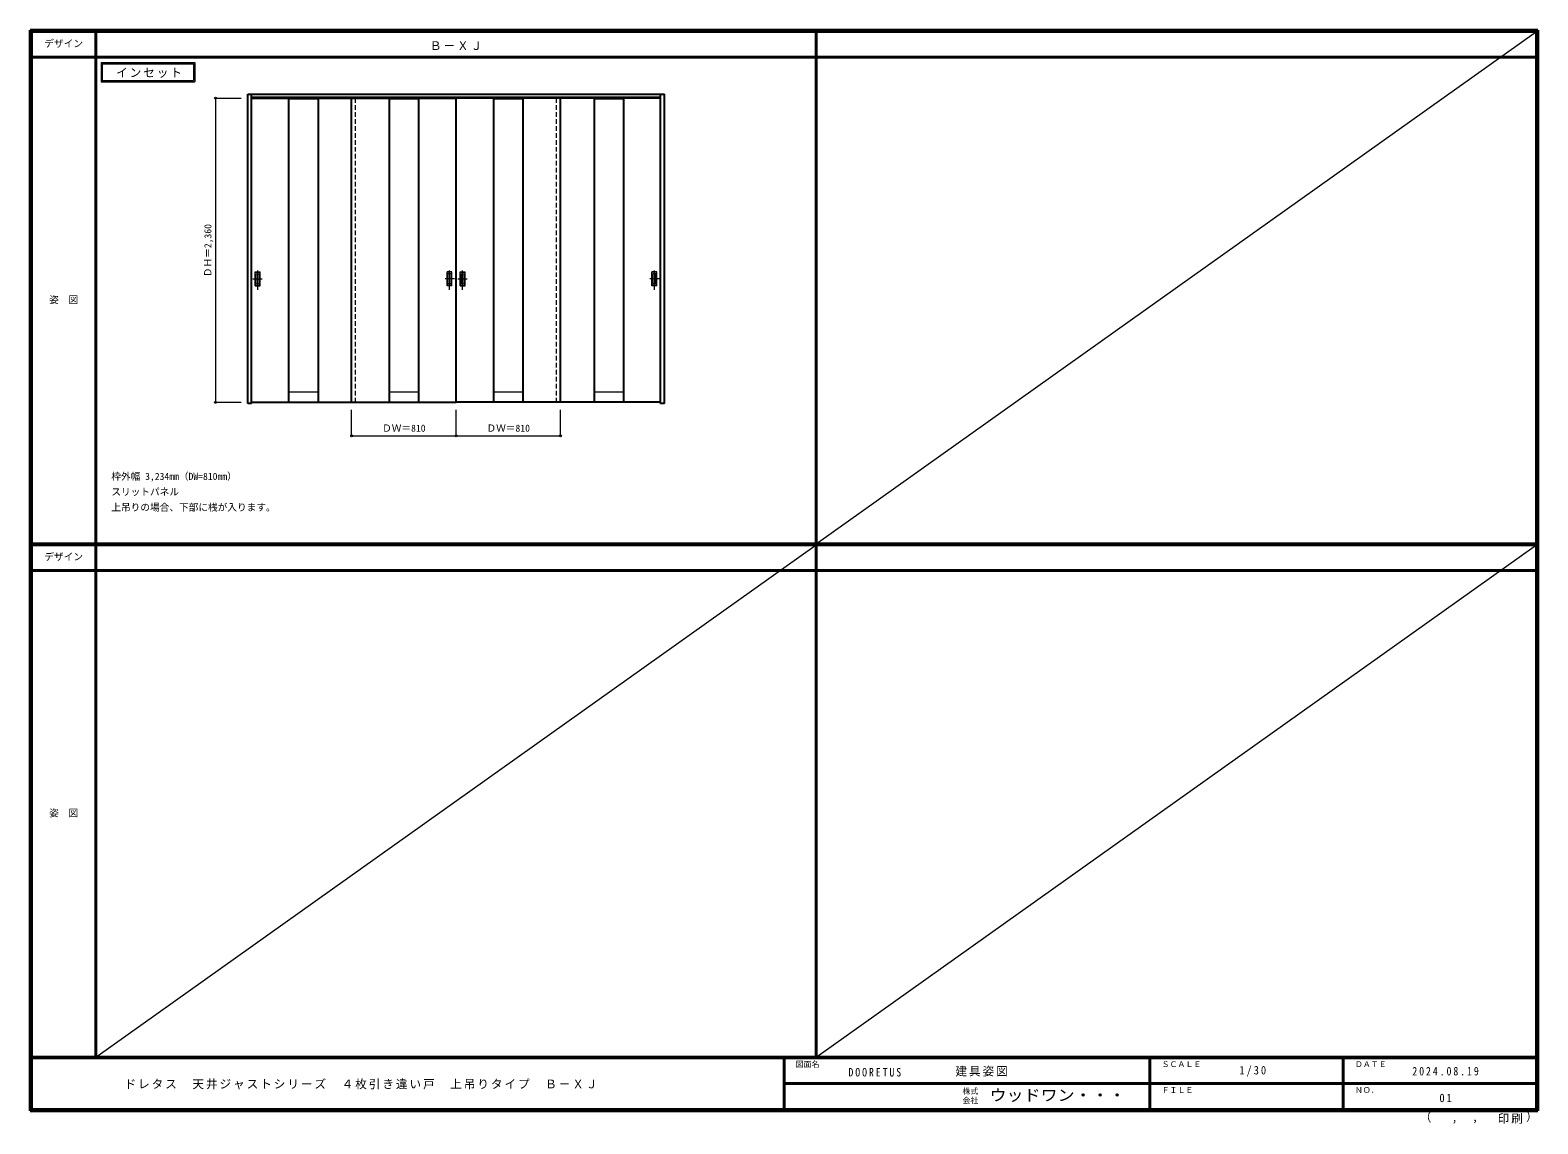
# Model space of a CAD drawing. Units: millimetres, scale not verified. Extents: x -6000 to 5700, y -4307 to 4175.
import ezdxf
from ezdxf.enums import TextEntityAlignment as Align

# ---------------------------------------------------------------- set-up
doc = ezdxf.new("R2010")
doc.units = ezdxf.units.MM
doc.header["$LTSCALE"] = 30
doc.header["$PDMODE"] = 32
doc.header["$PDSIZE"] = 15
doc.linetypes.add('CHAIN1', pattern=[8, 5, -1, 1, -1])
doc.linetypes.add('DASHED1', pattern=[1.8, 1.2, -0.6])
for name, color, linetype, lineweight in [('0-2_扉', 4, 'DASHED1', 9), ('0-3_仕上げ', 3, 'Continuous', 25), ('0-4_枠', 3, 'Continuous', 25), ('0-6_引手', 7, 'Continuous', 18), ('0-A_文字', 7, 'Continuous', 18), ('0-B_寸法', 7, 'Continuous', 9), ('F-1_枠', 6, 'Continuous', 40), ('F-A_文字', 7, 'Continuous', 18)]:
    doc.layers.add(name, color=color, linetype=linetype, lineweight=lineweight)
doc.styles.add('ＭＳ ゴシック', font='')
doc.styles.get('ＭＳ ゴシック').set_extended_font_data('MS Gothic')

msp = doc.modelspace()

# ---------------------------------------------------------------- linework, layer by layer
at = {"layer": '0-2_扉'}
for p, q in [((-4285, 1288.75), (-4285, 3648.75)), ((-4285, 3648.75), (-4282, 3648.75)), ((-3475, 1288.75), (-3475, 3648.75)), ((-1915, 1288.75), (-1915, 3648.75)), ((-1108, 3648.75), (-1105, 3648.75)), ((-1105, 1288.75), (-1105, 3648.75)), ((-4285, 1288.75), (-4282, 1288.75)), ((-1108, 1288.75), (-1105, 1288.75))]:
    msp.add_line(p, q, dxfattribs=at)
at = {"layer": '0-2_扉', "color": 3, "linetype": 'Continuous', "lineweight": 25}
for p, q in [((-4282, 3648.75), (-2695, 3648.75)), ((-3505, 1288.75), (-3505, 3648.75)), ((-1108, 3648.75), (-2695, 3648.75)), ((-2695, 1288.75), (-2695, 3648.75)), ((-1885, 1288.75), (-1885, 3648.75)), ((-4282, 1288.75), (-2695, 1288.75)), ((-1108, 1288.75), (-2695, 1288.75))]:
    msp.add_line(p, q, dxfattribs=at)
at = {"layer": '0-3_仕上げ'}
for p, q in [((-3994, 3648.75), (-3994, 1288.75)), ((-3766, 3648.75), (-3766, 1288.75)), ((-3214, 3648.75), (-3214, 1288.75)), ((-2986, 3648.75), (-2986, 1288.75)), ((-2404, 3648.75), (-2404, 1288.75)), ((-2176, 3648.75), (-2176, 1288.75)), ((-1624, 3648.75), (-1624, 1288.75)), ((-1396, 3648.75), (-1396, 1288.75))]:
    msp.add_line(p, q, dxfattribs=at)
at = {"layer": '0-3_仕上げ', "color": 7, "lineweight": 18}
for p, q in [((-3766, 3640.75), (-3994, 3640.75)), ((-2986, 3640.75), (-3214, 3640.75)), ((-2176, 3640.75), (-2404, 3640.75)), ((-1396, 3640.75), (-1624, 3640.75)), ((-3766, 1368.75), (-3994, 1368.75)), ((-2986, 1368.75), (-3214, 1368.75)), ((-2176, 1368.75), (-2404, 1368.75)), ((-1396, 1368.75), (-1624, 1368.75))]:
    msp.add_line(p, q, dxfattribs=at)
at = {"layer": '0-4_枠'}
for p, q in [((-4312, 1279.25), (-4312, 3679.25)), ((-4312, 3679.25), (-1078, 3679.25)), ((-4282, 1279.25), (-4282, 3679.25)), ((-4282, 3656.25), (-1108, 3656.25)), ((-1108, 1279.25), (-1108, 3679.25)), ((-1078, 1279.25), (-1078, 3679.25)), ((-4282, 1279.25), (-4312, 1279.25)), ((-1078, 1279.25), (-1108, 1279.25))]:
    msp.add_line(p, q, dxfattribs=at)
at = {"layer": '0-6_引手', "linetype": 'CHAIN1'}
for p, q in [((-4272.07, 2246.25), (-4199.56, 2246.25)), ((-4234, 2161.02), (-4234, 2331.87)), ((-2707.93, 2246.25), (-2780.44, 2246.25)), ((-2746, 2161.02), (-2746, 2331.87)), ((-2682.07, 2246.25), (-2609.56, 2246.25)), ((-2644, 2161.02), (-2644, 2331.87)), ((-1117.93, 2246.25), (-1190.44, 2246.25)), ((-1156, 2161.02), (-1156, 2331.87))]:
    msp.add_line(p, q, dxfattribs=at)
at = {"layer": '0-6_引手'}
for p, q in [((-4253, 2301.25), (-4215, 2301.25)), ((-4253, 2191.25), (-4253, 2301.25)), ((-4246.5, 2285.25), (-4221.5, 2285.25)), ((-4246.5, 2207.25), (-4246.5, 2285.25)), ((-4221.5, 2207.25), (-4221.5, 2285.25)), ((-4215, 2191.25), (-4215, 2301.25)), ((-2727, 2301.25), (-2765, 2301.25)), ((-2765, 2191.25), (-2765, 2301.25)), ((-2733.5, 2285.25), (-2758.5, 2285.25)), ((-2758.5, 2207.25), (-2758.5, 2285.25)), ((-2733.5, 2207.25), (-2733.5, 2285.25)), ((-2727, 2191.25), (-2727, 2301.25)), ((-2663, 2301.25), (-2625, 2301.25)), ((-2663, 2191.25), (-2663, 2301.25)), ((-2656.5, 2285.25), (-2631.5, 2285.25)), ((-2656.5, 2207.25), (-2656.5, 2285.25)), ((-2631.5, 2207.25), (-2631.5, 2285.25)), ((-2625, 2191.25), (-2625, 2301.25)), ((-1137, 2301.25), (-1175, 2301.25)), ((-1175, 2191.25), (-1175, 2301.25)), ((-1143.5, 2285.25), (-1168.5, 2285.25)), ((-1168.5, 2207.25), (-1168.5, 2285.25)), ((-1143.5, 2207.25), (-1143.5, 2285.25)), ((-1137, 2191.25), (-1137, 2301.25)), ((-4253, 2191.25), (-4215, 2191.25)), ((-4246.5, 2207.25), (-4221.5, 2207.25)), ((-2727, 2191.25), (-2765, 2191.25)), ((-2733.5, 2207.25), (-2758.5, 2207.25)), ((-2663, 2191.25), (-2625, 2191.25)), ((-2656.5, 2207.25), (-2631.5, 2207.25)), ((-1137, 2191.25), (-1175, 2191.25)), ((-1143.5, 2207.25), (-1168.5, 2207.25))]:
    msp.add_line(p, q, dxfattribs=at)
at = {"layer": '0-6_引手', "linetype": 'DASHED1'}
for p, q in [((-4218, 2195.25), (-4218, 2297.25)), ((-2762, 2195.25), (-2762, 2297.25)), ((-2628, 2195.25), (-2628, 2297.25)), ((-1172, 2195.25), (-1172, 2297.25)), ((-4250, 2195.25), (-4218, 2195.25)), ((-2730, 2195.25), (-2762, 2195.25)), ((-2660, 2195.25), (-2628, 2195.25)), ((-1140, 2195.25), (-1172, 2195.25))]:
    msp.add_line(p, q, dxfattribs=at)
for points in [[(-4250, 2195.25), (-4250, 2297.25), (-4218, 2297.25)], [(-2730, 2195.25), (-2730, 2297.25), (-2762, 2297.25)], [(-2660, 2195.25), (-2660, 2297.25), (-2628, 2297.25)], [(-1140, 2195.25), (-1140, 2297.25), (-1172, 2297.25)]]:
    msp.add_lwpolyline(points, dxfattribs=at)
at = {"layer": '0-A_文字'}
for p, q in [((-5450, 3925), (-5450, 3775)), ((-5440, 3915), (-5440, 3785)), ((-5440, 3915), (-4733.04, 3915)), ((-4733.04, 3915), (-4733.04, 3785)), ((-5450, 3775), (-4723.04, 3775)), ((-5440, 3785), (-4733.04, 3785))]:
    msp.add_line(p, q, dxfattribs=at)
msp.add_lwpolyline([(-5450, 3925), (-4723.04, 3925), (-4723.04, 3775)], dxfattribs=at)
at = {"layer": '0-B_寸法', "color": 4}
for p, q in [((-4562, 3648.75), (-4362, 3648.75)), ((-4562, 3648.75), (-4562, 1288.75)), ((-4562, 1288.75), (-4362, 1288.75)), ((-3505, 1029.25), (-3505, 1229.25)), ((-2695, 1029.25), (-2695, 1229.25)), ((-1885, 1029.25), (-1885, 1229.25)), ((-3505, 1029.25), (-1885, 1029.25))]:
    msp.add_line(p, q, dxfattribs=at)
at = {"layer": '0-B_寸法'}
for p in [(-4562, 3648.75), (-4562, 1288.75), (-3505, 1029.25), (-2695, 1029.25), (-1885, 1029.25)]:
    msp.add_point(p, dxfattribs=at)
at = {"layer": 'F-1_枠'}
for p, q in [((-6000, 4175), (5700, 4175)), ((-6000, 4175), (-6000, -4205)), ((-6000, 4170), (5700, 4170)), ((-6000, 4165), (5700, 4165)), ((-5995, 4175), (-5995, -4205)), ((-5990, 4175), (-5990, -4205)), ((-5490, 4175), (-5490, -3790)), ((100, -3790), (100, 4175)), ((5690, 4175), (5690, -4205)), ((5695, 4175), (5695, -4205)), ((5700, 4175), (5700, -4205)), ((-6000, 3965), (5700, 3965)), ((-6000, 190.5), (5700, 190.5)), ((-6000, 187.5), (5700, 187.5)), ((-6000, 184.5), (5700, 184.5)), ((-6000, -15.5), (5700, -15.5)), ((5700, -3790), (-6000, -3790)), ((5700, -3795), (-6000, -3795)), ((-150, -3795), (-150, -4195)), ((2690, -3795), (2690, -4195)), ((4190, -3795), (4190, -4195)), ((-150, -3995), (5690, -3995.01)), ((5700, -4195), (-6000, -4195)), ((5700, -4200), (-6000, -4200)), ((5700, -4205), (-6000, -4205))]:
    msp.add_line(p, q, dxfattribs=at)
at = {"layer": 'F-A_文字'}
for p, q in [((100, 190.5), (5690, 4165)), ((-5490, -3790), (100, 184.5)), ((100, -3790), (5690, 184.5))]:
    msp.add_line(p, q, dxfattribs=at)

# ---------------------------------------------------------------- texts
at = {"layer": '0-A_文字', "style": 'ＭＳ ゴシック'}
for s, p in [('枠外幅 3,234mm（DW=810mm）', (-5370, 670.5)), ('スリットパネル', (-5370, 550.5)), ('上吊りの場合、下部に桟が入ります。', (-5370, 430.5))]:
    msp.add_text(s, height=54.99, dxfattribs=at).set_placement(p, align=Align.BOTTOM_LEFT)
at = {"layer": '0-A_文字', "char_height": 65.98, "attachment_point": 7, "style": 'ＭＳ ゴシック'}
for s, insert in [('\\T1.17;Ｂ－ＸＪ', (-2897.5, 4020)), ('\\T1.17;インセット', (-5332.84, 3805))]:
    msp.add_mtext(s, dxfattribs=dict(at, insert=insert))
at = {"layer": '0-B_寸法', "style": 'ＭＳ ゴシック'}
msp.add_text('ＤＨ＝2,360', height=54.99, rotation=90, dxfattribs=at).set_placement((-4577, 2259.25), align=Align.BOTTOM_LEFT)
for p in [(-3268.75, 1044.25), (-2458.75, 1044.25)]:
    msp.add_text('ＤＷ＝810', height=54.99, dxfattribs=at).set_placement(p, align=Align.BOTTOM_LEFT)
at = {"layer": 'F-A_文字', "style": 'ＭＳ ゴシック'}
for s, height, p in [('デザイン', 54.99, (-5890, 4027.5)), ('姿\u3000図', 54.99, (-5852.5, 2040.25)), ('デザイン', 54.99, (-5890, 47)), ('姿\u3000図', 54.99, (-5852.5, -1940.25)), ('図面名', 43.99, (-60, -3880)), ('ＳＣＡＬＥ', 43.99, (2780, -3880)), ('ＤＡＴＥ', 43.99, (4280, -3880)), ('株式', 43.99, (1235, -4089)), ('ＦＩＬＥ', 43.99, (2780, -4080)), ('ＮＯ．', 43.99, (4280, -4080)), ('会社', 43.99, (1235, -4161)), ('（', 65.98, (4784.03, -4308.31)), ('）', 65.98, (5608.4, -4304.13)), (',', 65.98, (5031.28, -4308.31)), (',', 65.98, (5190.2, -4305.53))]:
    msp.add_text(s, height=height, dxfattribs=at).set_placement(p, align=Align.BOTTOM_LEFT)
at = {"layer": 'F-A_文字', "style": 'ＭＳ ゴシック', "width": 1.1}
msp.add_text('ウッドワン・・・', height=87.98, dxfattribs=at).set_placement((1445, -4155), align=Align.BOTTOM_LEFT)
at = {"layer": 'F-A_文字', "char_height": 65.98, "attachment_point": 7, "style": 'ＭＳ ゴシック'}
for s, insert in [('\\T1.17;建具姿図', (1180.42, -3940)), ('\\T1.38;\\W0.9;1/30', (3383.75, -3940)), ('\\T1.17;ドレタス\u3000天井ジャストシリーズ\u3000４枚引き違い戸\u3000上吊りタイプ\u3000Ｂ－ＸＪ', (-5267.5, -4040)), ('\\T1.39;\\W0.85;DOORETUS', (350, -3940.79)), ('\\T1.39;\\W0.85;2024.08.19', (4726.25, -3932.5)), ('\\T1.36;\\W0.9;01', (4936.25, -4140)), ('\\T1.17;印刷', (5388.15, -4306.92))]:
    msp.add_mtext(s, dxfattribs=dict(at, insert=insert))

doc.saveas('drawing.dxf')
